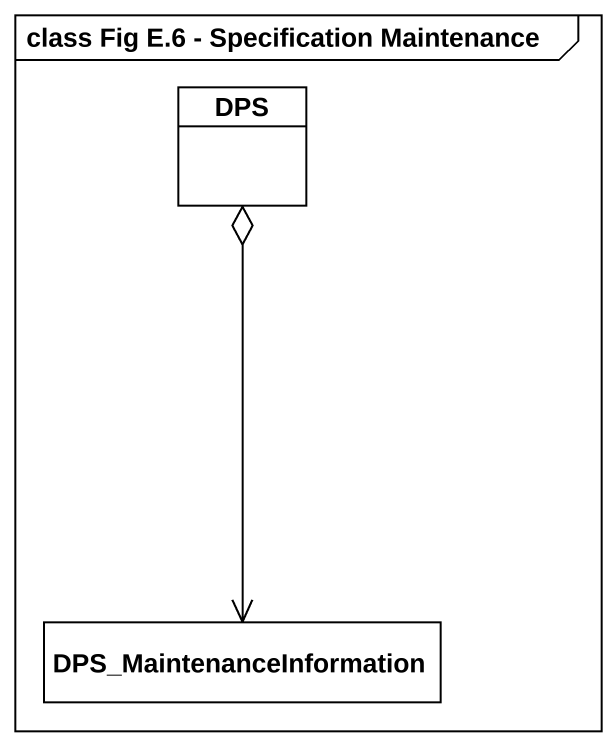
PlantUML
@startuml
mainframe class Fig E.6 - Specification Maintenance
hide circle
hide empty members
class DPS
class DPS_MaintenanceInformation
DPS o--> DPS_MaintenanceInformation
@enduml
